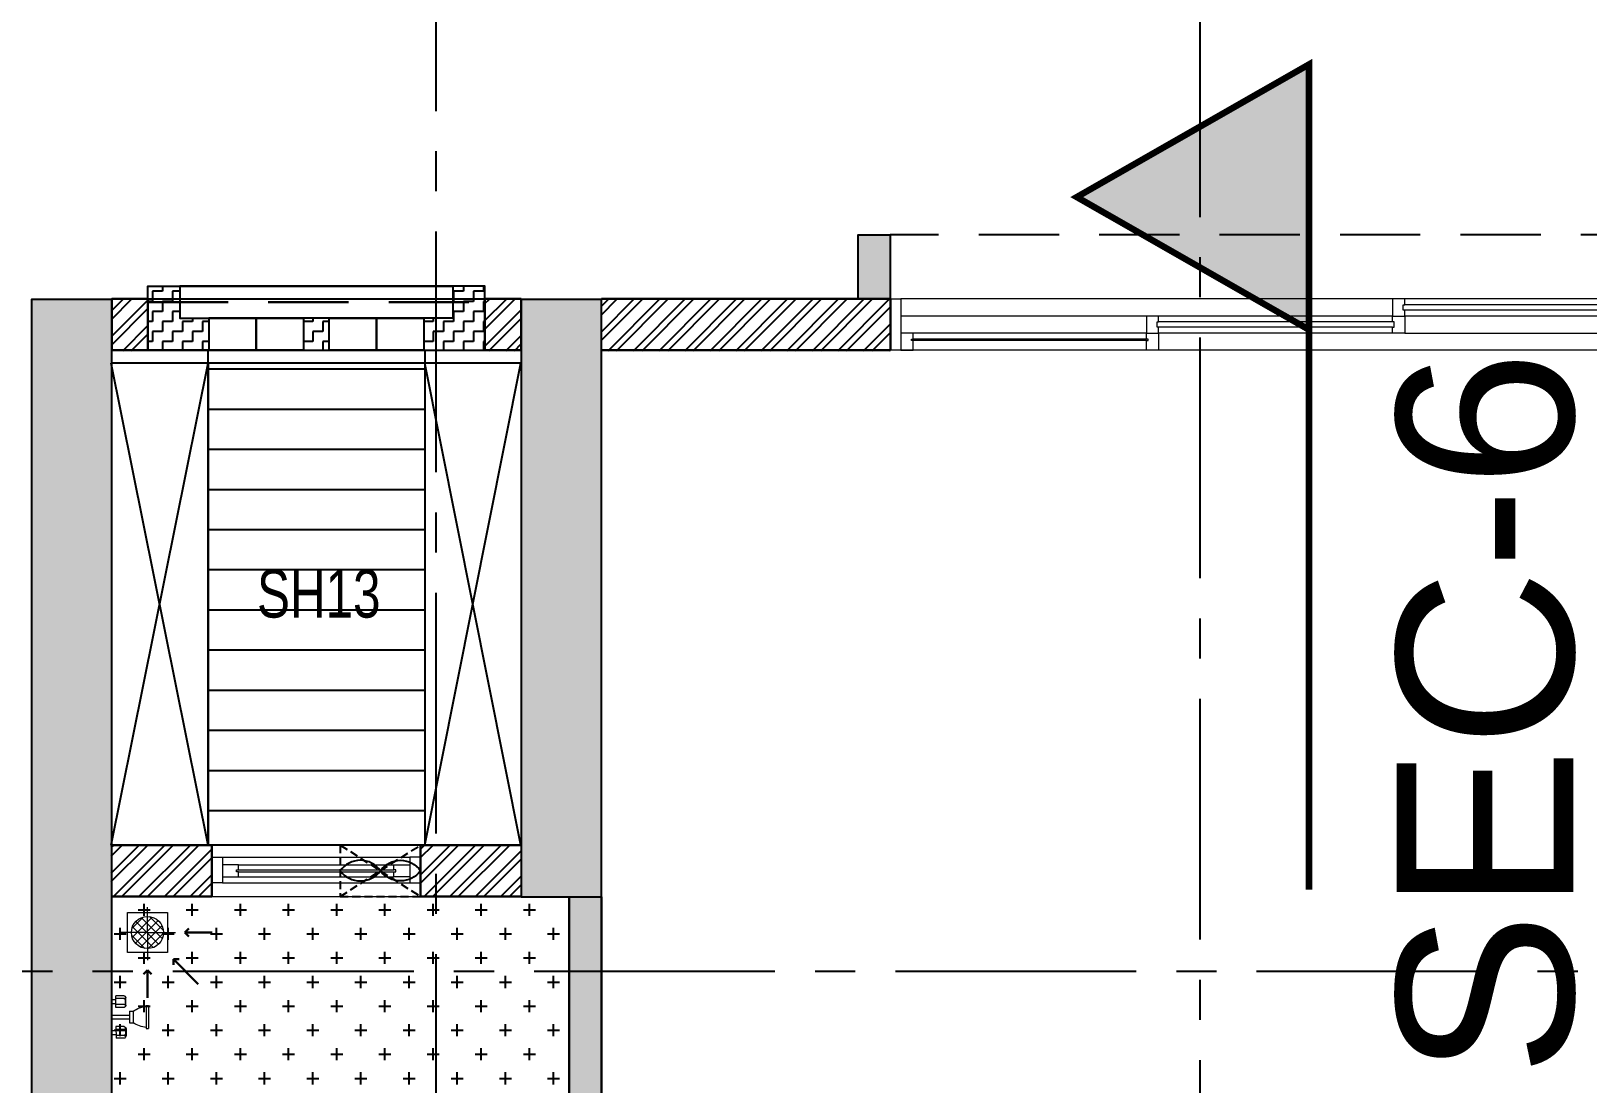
# Model space of a CAD drawing. Header units: millimetres. Extents: x 1066295 to 1300022, y -5734212 to -5454663.
# Drawn here: x 1211591 to 1216439, y -5714780 to -5711502 of the extents above; entities that cross this region are included whole.
import ezdxf

# ---------------------------------------------------------------- set-up
doc = ezdxf.new("R2010")
doc.units = ezdxf.units.MM
doc.header["$LTSCALE"] = 1000
doc.header["$MEASUREMENT"] = 0
for name, pattern in [('AUDIT_D_120904163729-0', [0]), ('T9_KEY PLAN(TYPICAL FLOOR)$0$3BHK-A$0$AUDIT_D_120904163729-0', [0]), ('T9_KEY PLAN(TYPICAL FLOOR)$0$3BHK-A$0$HIDDEN', [0.375, 0.25, -0.125]), ('T9_KEY PLAN(TYPICAL FLOOR)$0$T8(T9 IS SIMILAR) - TYPICAL FLOOR ELEVATION$0$AUDIT_D_120904163729-0', [0]), ('T9_KEY PLAN(TYPICAL FLOOR)$0$T8(T9 IS SIMILAR) - TYPICAL FLOOR ELEVATION$0$HIDDEN', [0.375, 0.25, -0.125]), ('T9_KEY PLAN(TYPICAL FLOOR)$0$T8_REFUGE COLUMNS$0$CENTER2', [1.125, 0.75, -0.125, 0.125, -0.125]), ('T9_PROFILE SECTIONS$0$T8_PROFILE SECTIONS$0$HIDDEN', [0.375, 0.25, -0.125]), ('T9_PROFILE SECTIONS$0$T8_PROFILE SECTIONS$0$PHANTOM2', [1.25, 0.625, -0.125, 0.125, -0.125, 0.125, -0.125])]:
    doc.linetypes.add(name, pattern=pattern)
doc.layers.get('0').update_dxf_attribs({"linetype": 'AUDIT_D_120904163729-0'})
for name, color, linetype, lineweight in [('T9_KEY PLAN(TYPICAL FLOOR)$0$3BHK-A$0$$0$Window', 4, 'Continuous', 20), ('T9_KEY PLAN(TYPICAL FLOOR)$0$3BHK-A$0$$1$a-TOI-fixtures', 251, 'Continuous', 0), ('T9_KEY PLAN(TYPICAL FLOOR)$0$3BHK-A$0$$1$A-WALL- 160', 6, 'Continuous', 30), ('T9_KEY PLAN(TYPICAL FLOOR)$0$3BHK-A$0$a-TOI-fixtures', 251, 'Continuous', 0), ('T9_KEY PLAN(TYPICAL FLOOR)$0$3BHK-A$0$A-WALL- 160', 6, 'Continuous', 30), ('T9_KEY PLAN(TYPICAL FLOOR)$0$3BHK-A$0$Ventilator', 5, 'Continuous', 0), ('T9_KEY PLAN(TYPICAL FLOOR)$0$T8(T9 IS SIMILAR) - DIMENSION & TEXTING$0$T8 - TYPICAL FLOOR CORE$0$a-Text', 4, 'Continuous', 0), ('T9_KEY PLAN(TYPICAL FLOOR)$0$T8(T9 IS SIMILAR) - TYPICAL FLOOR ELEVATION$0$ELE-1', 4, 'Continuous', 30), ('T9_KEY PLAN(TYPICAL FLOOR)$0$T8(T9 IS SIMILAR)$0$D&W', 8, 'Continuous', 25)]:
    doc.layers.add(name, color=color, linetype=linetype, lineweight=lineweight)
for name, color, linetype in [('T9_KEY PLAN(TYPICAL FLOOR)$0$3BHK-A$0$$1$CUT-OUT', 49, 'Continuous'), ('T9_KEY PLAN(TYPICAL FLOOR)$0$3BHK-A$0$A-HATCH -160', 251, 'T9_KEY PLAN(TYPICAL FLOOR)$0$3BHK-A$0$AUDIT_D_120904163729-0'), ('T9_KEY PLAN(TYPICAL FLOOR)$0$3BHK-A$0$A-TOI SUNK 50MM', 8, 'Continuous'), ('T9_KEY PLAN(TYPICAL FLOOR)$0$3BHK-A$0$CUT-OUT', 49, 'Continuous'), ('T9_KEY PLAN(TYPICAL FLOOR)$0$3BHK-A$0$ELE 1', 1, 'Continuous'), ('T9_KEY PLAN(TYPICAL FLOOR)$0$T8(T9 IS SIMILAR) - TYPICAL FLOOR ELEVATION$0$A-WALL HATCH', 252, 'T9_KEY PLAN(TYPICAL FLOOR)$0$T8(T9 IS SIMILAR) - TYPICAL FLOOR ELEVATION$0$AUDIT_D_120904163729-0'), ('T9_KEY PLAN(TYPICAL FLOOR)$0$T8(T9 IS SIMILAR) - TYPICAL FLOOR ELEVATION$0$A-WALL-FEATURES', 6, 'T9_KEY PLAN(TYPICAL FLOOR)$0$T8(T9 IS SIMILAR) - TYPICAL FLOOR ELEVATION$0$AUDIT_D_120904163729-0'), ('T9_KEY PLAN(TYPICAL FLOOR)$0$T8_REFUGE COLUMNS$0$A-CENTERLINE', 193, 'T9_KEY PLAN(TYPICAL FLOOR)$0$T8_REFUGE COLUMNS$0$CENTER2'), ('T9_KEY PLAN(TYPICAL FLOOR)$0$T8_REFUGE COLUMNS$0$A-RCC COLS', 3, 'Continuous'), ('T9_KEY PLAN(TYPICAL FLOOR)$0$T8_TYPICAL COLUMNS$0$A-RCC COLS', 3, 'Continuous'), ('T9_PROFILE SECTIONS$0$T8_PROFILE SECTIONS$0$A-PROFILE SECTIONS', 81, 'T9_PROFILE SECTIONS$0$T8_PROFILE SECTIONS$0$PHANTOM2')]:
    doc.layers.add(name, color=color, linetype=linetype)
doc.layers.add('T9_KEY PLAN(TYPICAL FLOOR)$0$T8_REFUGE COLUMNS$0$COL-HATCH', color=7, linetype='Continuous', lineweight=25, true_color=0xa3a3a3)
doc.styles.add('T9_KEY PLAN(TYPICAL FLOOR)$0$3BHK-A$0$Romans 1', font='romans.shx', dxfattribs={"height": 100})
doc.styles.add('T9_KEY PLAN(TYPICAL FLOOR)$0$T8(T9 IS SIMILAR) - DIMENSION & TEXTING$0$T8 - TYPICAL FLOOR CORE$0$ARIAL ARROW', font='swisscl.ttf')
doc.styles.add('T9_PROFILE SECTIONS$0$T8_PROFILE SECTIONS$0$arial', font='sanss___.ttf')
doc.dimstyles.new('T9_KEY PLAN(TYPICAL FLOOR)$0$3BHK-A$0$ALPINE S', dxfattribs={"dimscale": 0, "dimtxt": 100, "dimasz": 75, "dimexe": 0, "dimexo": 0, "dimgap": 75, "dimtad": 1, "dimdec": 0, "dimzin": 0, "dimdsep": 46, "dimtxsty": 'T9_KEY PLAN(TYPICAL FLOOR)$0$3BHK-A$0$Romans 1', "dimblk": 'T9_KEY PLAN(TYPICAL FLOOR)$0$3BHK-A$0$_ArchTick', "dimcen": 0.09, "dimclrd": 256, "dimclre": 256, "dimclrt": 7, "dimadec": 0, "dimazin": 0, "dimtfac": 1, "dimtdec": 0, "dimtofl": 0, "dimtmove": 1, "dimatfit": 0, "dimldrblk": 'T9_KEY PLAN(TYPICAL FLOOR)$0$3BHK-A$0$_Open90', "dimfxl": 1, "dimtolj": 1, "dimtzin": 0, "dimarcsym": 0})
pattern_1 = [(0, (0, 0), (31.25, 31.25), [31.25, -31.25]), (90, (31.25, 0), (-31.25, 31.25), [31.25, -31.25])]
pattern_2 = [(45, (-0.65, 1285.594), (-39.77475644, 39.77475644), []), (45, (25.864, 1285.594), (-39.77475644, 39.77475644), [])]

# ---------------------------------------------------------------- blocks, each defined once
blk = doc.blocks.new('T9_PROFILE SECTIONS$0$T8_PROFILE SECTIONS$0$MH')
at = {"layer": 'T9_PROFILE SECTIONS$0$T8_PROFILE SECTIONS$0$A-PROFILE SECTIONS', "linetype": 'T9_PROFILE SECTIONS$0$T8_PROFILE SECTIONS$0$HIDDEN', "ltscale": 2}
h = blk.add_hatch(color=256, dxfattribs=at)
h.dxf.hatch_style = 1
h.paths.add_polyline_path([(1140354.5, -5697433.6), (1141077.6, -5697846.6), (1140354.5, -5698259.6)])
at = {"layer": 'T9_PROFILE SECTIONS$0$T8_PROFILE SECTIONS$0$A-PROFILE SECTIONS', "linetype": 'T9_PROFILE SECTIONS$0$T8_PROFILE SECTIONS$0$HIDDEN', "ltscale": 2, "const_width": 20}
blk.add_lwpolyline([(1140354.5, -5697433.6), (1140354.5, -5697433.6), (1141077.6, -5697846.6), (1140354.5, -5698259.6)], close=True, dxfattribs=at)
blk.add_lwpolyline([(1140354.5, -5697433.6), (1140354.5, -5700003.6)], dxfattribs=at)
blk = doc.blocks.new('T9_PROFILE SECTIONS$0$PROFILE SECTION LINE T9')
at = {"layer": 'T9_PROFILE SECTIONS$0$T8_PROFILE SECTIONS$0$A-PROFILE SECTIONS', "linetype": 'ByBlock', "xscale": -1}
blk.add_blockref('T9_PROFILE SECTIONS$0$T8_PROFILE SECTIONS$0$MH', (1171952.1, 5699841, 0), dxfattribs=at)
at = {"layer": 'T9_PROFILE SECTIONS$0$T8_PROFILE SECTIONS$0$A-PROFILE SECTIONS', "linetype": 'ByBlock', "insert": (32428.8, -745.2, 0), "char_height": 550, "attachment_point": 7, "rotation": 90, "style": 'T9_PROFILE SECTIONS$0$T8_PROFILE SECTIONS$0$arial'}
blk.add_mtext_dynamic_manual_height_columns('SEC-6', width=301.334, gutter_width=500, heights=[0], dxfattribs=at)
blk = doc.blocks.new('T9_KEY PLAN(TYPICAL FLOOR)$0$T8_REFUGE COLUMNS')
at = {"layer": 'T9_KEY PLAN(TYPICAL FLOOR)$0$T8_REFUGE COLUMNS$0$COL-HATCH', "linetype": 'ByBlock'}
h = blk.add_hatch(color=256, dxfattribs=at)
h.dxf.hatch_style = 1
h.paths.add_polyline_path([(1215902.1, -5706299.9), (1216152.1, -5706299.9), (1216152.1, -5708099.9), (1215902.1, -5708099.9)])
h.paths.add_polyline_path([(1215902.1, -5708099.9), (1213292.1, -5708099.9), (1213292.1, -5707849.9), (1215902.1, -5707849.9)])
h.paths.add_polyline_path([(1196642.1, -5706299.9), (1196392.1, -5706299.9), (1196392.1, -5708099.9), (1196642.1, -5708099.9)])
h.paths.add_polyline_path([(1215902.1, -5723474.9), (1216152.1, -5723474.9), (1216152.1, -5721674.9), (1215902.1, -5721674.9)])
h.paths.add_polyline_path([(1215902.1, -5721924.9), (1213292.1, -5721924.9), (1213292.1, -5721674.9), (1215902.1, -5721674.9)])
h.paths.add_polyline_path([(1196642.1, -5723474.9), (1196392.1, -5723474.9), (1196392.1, -5721674.9), (1196642.1, -5721674.9)])
h.paths.add_polyline_path([(1198957.1, -5709939.9), (1199207.1, -5709939.9), (1199207.1, -5714149.9), (1198957.1, -5714149.9)])
h.paths.add_polyline_path([(1197682.1, -5711799.9), (1197432.1, -5711799.9), (1197432.1, -5709939.9), (1197682.1, -5709939.9)])
h.paths.add_polyline_path([(1184832.1, -5718799.9), (1185182.1, -5718799.9), (1185182.1, -5709299.9), (1184832.1, -5709299.9)])
h.paths.add_polyline_path([(1194132.1, -5714149.9), (1193882.1, -5714149.9), (1193882.1, -5709939.9), (1194132.1, -5709939.9)])
h.paths.add_polyline_path([(1189932.1, -5714149.9), (1190232.1, -5714149.9), (1190232.1, -5709914.9), (1189932.1, -5709914.9)])
h.paths.add_polyline_path([(1189932.1, -5719684.9), (1190232.1, -5719684.9), (1190232.1, -5715449.9), (1189932.1, -5715449.9)])
h.paths.add_polyline_path([(1194182.1, -5719609.9), (1193882.1, -5719609.9), (1193882.1, -5717174.9), (1194182.1, -5717174.9)])
h.paths.add_polyline_path([(1215612.1, -5719609.9), (1215862.1, -5719609.9), (1215862.1, -5715374.9), (1215612.1, -5715374.9)])
h.paths.add_polyline_path([(1210702.1, -5711724.9), (1207452.1, -5711724.9), (1207452.1, -5711474.9), (1210702.1, -5711474.9)])
h.paths.add_polyline_path([(1210702.1, -5713624.9), (1207452.1, -5713624.9), (1207452.1, -5713874.9), (1210702.1, -5713874.9)])
h.paths.add_polyline_path([(1210952.1, -5711474.9), (1210702.1, -5711474.9), (1210702.1, -5713874.9), (1210952.1, -5713874.9)])
h.paths.add_polyline_path([(1202442.1, -5712799.9), (1202692.1, -5712799.9), (1202692.1, -5710799.9), (1202442.1, -5710799.9)], flags=17)
h.paths.add_polyline_path([(1196682.1, -5715374.9), (1196932.1, -5715374.9), (1196932.1, -5719609.9), (1196682.1, -5719609.9)])
h.paths.add_polyline_path([(1210052.1, -5727009.9), (1209752.1, -5727009.9), (1209752.1, -5724474.9), (1210052.1, -5724474.9)])
h.paths.add_polyline_path([(1202492.1, -5727009.9), (1202792.1, -5727009.9), (1202792.1, -5724474.9), (1202492.1, -5724474.9)])
h.paths.add_polyline_path([(1199382.1, -5726829.9), (1199132.1, -5726829.9), (1199132.1, -5724474.9), (1199382.1, -5724474.9)])
h.paths.add_polyline_path([(1195392.1, -5726519.9), (1195742.1, -5726519.9), (1195742.1, -5724724.9), (1195392.1, -5724724.9)])
h.paths.add_polyline_path([(1195742.1, -5724124.9), (1195392.1, -5724124.9), (1195392.1, -5723274.9), (1195742.1, -5723274.9)])
h.paths.add_polyline_path([(1217152.1, -5726519.9), (1216802.1, -5726519.9), (1216802.1, -5724724.9), (1217152.1, -5724724.9)])
h.paths.add_polyline_path([(1216802.1, -5724124.9), (1217152.1, -5724124.9), (1217152.1, -5723274.9), (1216802.1, -5723274.9)])
h.paths.add_polyline_path([(1213162.1, -5726829.9), (1213412.1, -5726829.9), (1213412.1, -5724474.9), (1213162.1, -5724474.9)])
h.paths.add_polyline_path([(1209602.1, -5723474.9), (1209852.1, -5723474.9), (1209852.1, -5721674.9), (1209602.1, -5721674.9)])
h.paths.add_polyline_path([(1212262.1, -5721674.9), (1210752.1, -5721674.9), (1210752.1, -5721924.9), (1212262.1, -5721924.9)])
h.paths.add_polyline_path([(1212742.1, -5719224.9), (1207452.1, -5719224.9), (1207452.1, -5718974.9), (1212742.1, -5718974.9)])
h.paths.add_polyline_path([(1214067.1, -5718349.9), (1213817.1, -5718349.9), (1213817.1, -5716424.9), (1214067.1, -5716424.9)])
h.paths.add_polyline_path([(1213587.1, -5709939.9), (1213337.1, -5709939.9), (1213337.1, -5714149.9), (1213587.1, -5714149.9)])
h.paths.add_polyline_path([(1214862.1, -5711799.9), (1215112.1, -5711799.9), (1215112.1, -5709939.9), (1214862.1, -5709939.9)])
h.paths.add_polyline_path([(1227712.1, -5718799.9), (1227362.1, -5718799.9), (1227362.1, -5709299.9), (1227712.1, -5709299.9)])
h.paths.add_polyline_path([(1218412.1, -5714149.9), (1218662.1, -5714149.9), (1218662.1, -5709939.9), (1218412.1, -5709939.9)])
h.paths.add_polyline_path([(1222612.1, -5714149.9), (1222312.1, -5714149.9), (1222312.1, -5709914.9), (1222612.1, -5709914.9)])
h.paths.add_polyline_path([(1222612.1, -5719684.9), (1222312.1, -5719684.9), (1222312.1, -5715449.9), (1222612.1, -5715449.9)])
h.paths.add_polyline_path([(1218362.1, -5719609.9), (1218662.1, -5719609.9), (1218662.1, -5717174.9), (1218362.1, -5717174.9)])
h.paths.add_polyline_path([(1202742.1, -5716974.9), (1202992.1, -5716974.9), (1202992.1, -5718974.9), (1202742.1, -5718974.9)])
h.paths.add_polyline_path([(1204842.1, -5716974.9), (1205092.1, -5716974.9), (1205092.1, -5718974.9), (1204842.1, -5718974.9)])
h.paths.add_polyline_path([(1217152.1, -5701889.9), (1216802.1, -5701889.9), (1216802.1, -5705049.9), (1217152.1, -5705049.9)])
h.paths.add_polyline_path([(1216802.1, -5705649.9), (1217152.1, -5705649.9), (1217152.1, -5706499.9), (1216802.1, -5706499.9)])
h.paths.add_polyline_path([(1213162.1, -5701089.9), (1213412.1, -5701089.9), (1213412.1, -5705299.9), (1213162.1, -5705299.9)])
h.paths.add_polyline_path([(1210052.1, -5701089.9), (1209752.1, -5701089.9), (1209752.1, -5705299.9), (1210052.1, -5705299.9)])
h.paths.add_polyline_path([(1209602.1, -5706299.9), (1209852.1, -5706299.9), (1209852.1, -5708099.9), (1209602.1, -5708099.9)])
h.paths.add_polyline_path([(1212262.1, -5708099.9), (1210752.1, -5708099.9), (1210752.1, -5707849.9), (1212262.1, -5707849.9)])
h.paths.add_polyline_path([(1195392.1, -5701889.9), (1195742.1, -5701889.9), (1195742.1, -5705049.9), (1195392.1, -5705049.9)])
h.paths.add_polyline_path([(1195742.1, -5705649.9), (1195392.1, -5705649.9), (1195392.1, -5706499.9), (1195742.1, -5706499.9)])
h.paths.add_polyline_path([(1199382.1, -5701089.9), (1199132.1, -5701089.9), (1199132.1, -5705299.9), (1199382.1, -5705299.9)])
h.paths.add_polyline_path([(1202492.1, -5701089.9), (1202792.1, -5701089.9), (1202792.1, -5705299.9), (1202492.1, -5705299.9)])
h.paths.add_polyline_path([(1202942.1, -5706299.9), (1202692.1, -5706299.9), (1202692.1, -5708099.9), (1202942.1, -5708099.9)])
h.paths.add_polyline_path([(1200282, -5708099.9), (1201792, -5708099.9), (1201792, -5707849.9), (1200282, -5707849.9)])
h.paths.add_polyline_path([(1207452.1, -5710799.9), (1211787.1, -5710799.9), (1211787.1, -5710549.9), (1207452.1, -5710549.9)])
h.paths.add_polyline_path([(1200042.1, -5713849.9), (1200042.1, -5710549.9), (1205092.1, -5710549.9), (1205092.1, -5712999.9), (1204842.1, -5712999.9), (1204842, -5710799.9), (1200292.1, -5710799.9), (1200292.1, -5713849.9)])
h.paths.add_polyline_path([(1198907.1, -5719224.9), (1205092.1, -5719224.9), (1205092.1, -5718974.9), (1198907.1, -5718974.9)])
h.paths.add_polyline_path([(1202942.1, -5723474.9), (1202692.1, -5723474.9), (1202692.1, -5721674.9), (1202942.1, -5721674.9)])
h.paths.add_polyline_path([(1200282.1, -5721674.9), (1201792.1, -5721674.9), (1201792.1, -5721924.9), (1200282.1, -5721924.9)])
h.paths.add_polyline_path([(1196932.1, -5715624.9), (1203832.1, -5715624.9), (1203832.1, -5715374.9), (1196932.1, -5715374.9)])
h.paths.add_polyline_path([(1215612.1, -5715624.9), (1207452.1, -5715624.9), (1207452.1, -5715374.9), (1215612.1, -5715374.9)])
h.paths.add_polyline_path([(1196642.1, -5721924.9), (1199252.1, -5721924.9), (1199252.1, -5721674.9), (1196642.1, -5721674.9)])
h.paths.add_polyline_path([(1196642.1, -5708099.9), (1199252.1, -5708099.9), (1199252.1, -5707849.9), (1196642.1, -5707849.9)])
h.paths.add_polyline_path([(1198007.1, -5718974.9), (1196932.1, -5718974.9), (1196932.1, -5719224.9), (1198007.1, -5719224.9)])
at = {"layer": 'T9_KEY PLAN(TYPICAL FLOOR)$0$T8_REFUGE COLUMNS$0$A-CENTERLINE'}
for p, q in [((1214597.1, -5722853.5), (1214597.1, -5698299.6)), ((1216977.1, -5728808.5), (1216977.1, -5698299.6)), ((1223527.8, -5712032.4), (1182137.1, -5712032.4))]:
    blk.add_line(p, q, dxfattribs=at)
at = {"layer": 'T9_KEY PLAN(TYPICAL FLOOR)$0$T8_REFUGE COLUMNS$0$A-RCC COLS', "linetype": 'ByBlock'}
for points in [[(1213587.1, -5709939.9), (1213337.1, -5709939.9), (1213337.1, -5714149.9), (1213587.1, -5714149.9)], [(1214862.1, -5711799.9), (1215112.1, -5711799.9), (1215112.1, -5709939.9), (1214862.1, -5709939.9)]]:
    blk.add_lwpolyline(points, close=True, dxfattribs=at)
blk = doc.blocks.new('T9_KEY PLAN(TYPICAL FLOOR)$0$T8_TYPICAL COLUMNS')
at = {"layer": 'T9_KEY PLAN(TYPICAL FLOOR)$0$T8_TYPICAL COLUMNS$0$A-RCC COLS', "linetype": 'ByBlock'}
blk.add_blockref('T9_KEY PLAN(TYPICAL FLOOR)$0$T8_REFUGE COLUMNS', (0, 0), dxfattribs=at)
blk = doc.blocks.new('T9_KEY PLAN(TYPICAL FLOOR)$0$T8(T9 IS SIMILAR) - TYPICAL FLOOR ELEVATION$0$JG')
at = {"layer": 'T9_KEY PLAN(TYPICAL FLOOR)$0$T8(T9 IS SIMILAR) - TYPICAL FLOOR ELEVATION$0$A-WALL HATCH', "linetype": 'ByBlock'}
h = blk.add_hatch(dxfattribs=at)
h.set_pattern_fill('ZIGZAG', color=256, scale=250)
h.set_pattern_definition(pattern_1)
h.paths.add_polyline_path([(1133312.3, -5722820.5), (1133392.5, -5722820.5), (1133392.5, -5722720.5), (1133312.3, -5722720.5)])
edge = h.paths.add_edge_path()
edge.add_line((1133877.2, -5722870.5), (1133877.2, -5722920.5))
edge.add_line((1133877.2, -5722920.5), (1133777.2, -5722920.5))
edge.add_line((1133777.2, -5722920.5), (1133777.2, -5722870.5))
edge.add_line((1133777.2, -5722870.5), (1133777.2, -5722820.5))
edge.add_line((1133777.2, -5722820.5), (1133687.4, -5722820.5))
edge.add_line((1133687.4, -5722820.5), (1133687.4, -5722720.5))
edge.add_line((1133687.4, -5722720.5), (1133877.2, -5722720.6))
edge.add_line((1133877.2, -5722720.6), (1133877.2, -5722870.5))
edge.add_line((1132827.4, -5722870.5), (1132827.4, -5722920.5))
edge.add_line((1132827.4, -5722920.5), (1132927.4, -5722920.5))
edge.add_line((1132927.4, -5722920.5), (1132927.4, -5722870.5))
edge.add_line((1132927.4, -5722870.5), (1132927.4, -5722820.5))
edge.add_line((1132927.4, -5722820.5), (1133017.4, -5722820.5))
edge.add_line((1133017.4, -5722820.5), (1133017.4, -5722720.5))
edge.add_line((1133017.4, -5722720.5), (1132827.4, -5722720.5))
edge.add_line((1132827.4, -5722720.5), (1132827.4, -5722870.5))
at = {"layer": 'T9_KEY PLAN(TYPICAL FLOOR)$0$T8(T9 IS SIMILAR) - TYPICAL FLOOR ELEVATION$0$A-WALL-FEATURES', "color": 3, "elevation": -1.3}
for points in [[(1132827.4, -5722870.5), (1132827.4, -5722870.5), (1132827.4, -5722920.5), (1132927.4, -5722920.5), (1132927.4, -5722870.5), (1132927.4, -5722820.5), (1133017.4, -5722820.5), (1133017.4, -5722720.5), (1132827.4, -5722720.5), (1132827.4, -5722870.5)], [(1133877.2, -5722870.5), (1133877.2, -5722870.5), (1133877.2, -5722920.5), (1133777.2, -5722920.5), (1133777.2, -5722870.5), (1133777.2, -5722820.5), (1133687.4, -5722820.5), (1133687.4, -5722720.5), (1133877.2, -5722720.6), (1133877.2, -5722870.5)]]:
    blk.add_lwpolyline(points, dxfattribs=at)
blk.add_lwpolyline([(1133312.3, -5722820.5), (1133392.5, -5722820.5), (1133392.5, -5722720.5), (1133312.3, -5722720.5)], close=True, dxfattribs=at)
at = {"layer": 'T9_KEY PLAN(TYPICAL FLOOR)$0$T8(T9 IS SIMILAR) - TYPICAL FLOOR ELEVATION$0$ELE-1', "color": 5}
for p, q in [((1133017.4, -5722720.5, -1.3), (1133312.3, -5722720.5, -1.3)), ((1133164.8, -5722820.5, -1.3), (1133164.8, -5722720.5, -1.3)), ((1133687.4, -5722720.5, -1.3), (1133392.5, -5722720.5, -1.3)), ((1133539.9, -5722820.5, -1.3), (1133539.9, -5722720.5, -1.3)), ((1133312.3, -5722820.5, -1.3), (1133017.4, -5722820.5, -1.3)), ((1133392.5, -5722820.5, -1.3), (1133687.4, -5722820.5, -1.3)), ((1132927.4, -5722920.5, -1.3), (1133777.2, -5722920.5, -1.3))]:
    blk.add_line(p, q, dxfattribs=at)
at = {"layer": 'T9_KEY PLAN(TYPICAL FLOOR)$0$T8(T9 IS SIMILAR) - TYPICAL FLOOR ELEVATION$0$ELE-1', "color": 5, "linetype": 'T9_KEY PLAN(TYPICAL FLOOR)$0$T8(T9 IS SIMILAR) - TYPICAL FLOOR ELEVATION$0$HIDDEN'}
blk.add_line((1133877.2, -5722870.5, -1.3), (1132827.4, -5722870.5, -1.3), dxfattribs=at)
blk = doc.blocks.new('T9_KEY PLAN(TYPICAL FLOOR)$0$3BHK-A$0$$0$2400')
at = {"layer": 'T9_KEY PLAN(TYPICAL FLOOR)$0$3BHK-A$0$$0$Window', "color": 1, "lineweight": 13}
for p, q in [((1151176.5, -5692111.9), (1148842.5, -5692111.9)), ((1149607.5, -5692111.9), (1148880, -5692111.9)), ((1149607.5, -5692165.3), (1148880, -5692165.3)), ((1150373.7, -5692165.3), (1149645, -5692165.3)), ((1150411.2, -5692165.3), (1151176.5, -5692165.3)), ((1149607.5, -5692218.6), (1148842.5, -5692218.6)), ((1150373.7, -5692218.6), (1149645, -5692218.6)), ((1151139, -5692218.6), (1150411.2, -5692218.6)), ((1150373.7, -5692271.9), (1148842.5, -5692271.9)), ((1151139, -5692271.9), (1150411.2, -5692271.9))]:
    blk.add_line(p, q, dxfattribs=at)
at = {"layer": 'T9_KEY PLAN(TYPICAL FLOOR)$0$3BHK-A$0$$0$Window', "color": 5, "lineweight": 13}
for p, q in [((1149607.5, -5692142.2), (1148880, -5692142.2)), ((1149607.5, -5692146.7), (1148880, -5692146.7)), ((1150373.7, -5692183.8), (1149645, -5692183.8)), ((1150373.7, -5692200), (1149645, -5692200)), ((1151139, -5692237.2), (1150411.2, -5692237.2)), ((1151139, -5692253.3), (1150411.2, -5692253.3))]:
    blk.add_line(p, q, dxfattribs=at)
at = {"layer": 'T9_KEY PLAN(TYPICAL FLOOR)$0$3BHK-A$0$$0$Window', "color": 4, "lineweight": 13}
for points in [[(1148842.5, -5692111.9), (1148809.5, -5692111.9), (1148809.5, -5692271.9), (1148842.5, -5692271.9)], [(1148880, -5692146.7), (1148880, -5692165.3), (1148842.5, -5692165.3), (1148842.5, -5692111.9), (1148880, -5692111.9), (1148880, -5692142.2), (1148875.5, -5692142.2), (1148875.5, -5692146.7)], [(1149607.5, -5692146.7), (1149607.5, -5692165.3), (1149645, -5692165.3), (1149645, -5692111.9), (1149607.5, -5692111.9), (1149607.5, -5692142.2), (1149612, -5692142.2), (1149612, -5692146.7)], [(1151209.5, -5692111.9), (1151176.5, -5692111.9), (1151176.5, -5692271.9), (1151209.5, -5692271.9)], [(1149645, -5692200), (1149645, -5692218.6), (1149607.5, -5692218.6), (1149607.5, -5692165.3), (1149645, -5692165.3), (1149645, -5692183.8), (1149640.5, -5692183.8), (1149640.5, -5692200)], [(1150373.7, -5692200), (1150373.7, -5692218.6), (1150411.2, -5692218.6), (1150411.2, -5692165.3), (1150373.7, -5692165.3), (1150373.7, -5692183.8), (1150378.2, -5692183.8), (1150378.2, -5692200)], [(1150411.2, -5692253.3), (1150411.2, -5692271.9), (1150373.7, -5692271.9), (1150373.7, -5692218.6), (1150411.2, -5692218.6), (1150411.2, -5692237.2), (1150406.7, -5692237.2), (1150406.7, -5692253.3)], [(1151139, -5692253.3), (1151139, -5692271.9), (1151176.5, -5692271.9), (1151176.5, -5692218.6), (1151139, -5692218.6), (1151139, -5692237.2), (1151143.5, -5692237.2), (1151143.5, -5692253.3)]]:
    blk.add_lwpolyline(points, close=True, dxfattribs=at)
blk = doc.blocks.new('T9_KEY PLAN(TYPICAL FLOOR)$0$3BHK-A$0$$1$SH-flat-2')
at = {"layer": 'T9_KEY PLAN(TYPICAL FLOOR)$0$3BHK-A$0$$1$a-TOI-fixtures'}
for p, q in [((0.1, 54), (14.6, 54)), ((14.6, 30), (14.7, 66)), ((39.8, 57.2), (14.6, 57.2)), ((39.9, 65.9), (14.7, 66)), ((44.6, 43), (44.6, 52.2)), ((45.9, 36.2), (45.9, 59)), ((0, -6), (0, 6)), ((0, 6), (56.3, 5.9)), ((0.1, 42), (14.6, 42)), ((39.7, 38.7), (14.5, 38.7)), ((39.8, 29.9), (14.6, 30)), ((43.4, 31.6), (44.7, 33.1)), ((56.2, -18.1), (56.3, 17.9)), ((56.3, 17.9), (68.3, 17.9)), ((68.2, -18.1), (68.3, 17.9)), ((108.4, -32.8), (108.5, 32.4)), ((108.5, 35.8), (116.3, 35.8)), ((108.5, 32.4), (108.5, 35.8)), ((116.2, -36.2), (116.3, 35.8)), ((-0.1, -42), (14.4, -42)), ((0, -6), (56.3, -6.1)), ((14.5, -30), (14.4, -66)), ((39.6, -38.8), (14.4, -38.8)), ((39.7, -30.1), (14.5, -30)), ((43.3, -31.7), (44.6, -33.3)), ((44.4, -43.2), (44.4, -52.4)), ((45.7, -36.4), (45.7, -59.2)), ((56.2, -18.1), (68.2, -18.1)), ((108.4, -32.8), (108.4, -36.2)), ((108.4, -36.2), (116.2, -36.2)), ((-0.1, -54), (14.4, -54)), ((39.5, -57.3), (14.3, -57.3)), ((39.6, -66.1), (14.4, -66))]:
    blk.add_line(p, q, dxfattribs=at)
for centre, radius, start, end in [((39.8, 62), 4.8, 269.8776, 359.8776), ((39.8, 52.2), 4.8, 359.8776, 89.8776), ((39.9, 61.1), 4.8, 359.8776, 89.8776), ((41.1, 59), 4.8, 359.8776, 46.4449), ((39.8, 43.5), 4.8, 269.8776, 359.8776), ((39.7, 33.9), 4.8, 359.8776, 89.8776), ((39.8, 34.7), 4.8, 269.8776, 359.8776), ((41.1, 36.2), 4.8, 319.2258, 359.8776), ((114.8, -47.9), 80.5, 94.4595, 125.2375), ((39.6, -34), 4.8, 269.8776, 359.8776), ((39.6, -43.6), 4.8, 359.8776, 89.8776), ((39.7, -34.9), 4.8, 359.8776, 89.8776), ((40.9, -36.4), 4.8, 359.8776, 40.5294), ((115, 47.4), 80.5, 234.5177, 265.2957), ((39.5, -52.4), 4.8, 269.8776, 359.8776), ((39.5, -62.1), 4.8, 359.8776, 89.8776), ((39.6, -61.3), 4.8, 269.8776, 359.8776), ((40.9, -59.2), 4.8, 313.3103, 359.8776)]:
    blk.add_arc(centre, radius, start, end, dxfattribs=at)
blk = doc.blocks.new('T9_KEY PLAN(TYPICAL FLOOR)$0$3BHK-A$0$V1')
at = {"layer": 'T9_KEY PLAN(TYPICAL FLOOR)$0$3BHK-A$0$Ventilator'}
for p, q in [((1139503.9, -5700057.1), (1140153.9, -5700057.1)), ((1139503.9, -5700217.1), (1140153.9, -5700217.1))]:
    blk.add_line(p, q, dxfattribs=at)
at = {"layer": 'T9_KEY PLAN(TYPICAL FLOOR)$0$3BHK-A$0$Ventilator', "color": 8}
for p, q in [((1139536.9, -5700094.6), (1140120.9, -5700094.6)), ((1139586.9, -5700118.3), (1140070.9, -5700118.3)), ((1139536.9, -5700174.6), (1140120.9, -5700174.6)), ((1139586.9, -5700155.8), (1140070.9, -5700155.8))]:
    blk.add_line(p, q, dxfattribs=at)
at = {"layer": 'T9_KEY PLAN(TYPICAL FLOOR)$0$3BHK-A$0$Ventilator', "color": 5}
for p, q in [((1139586.9, -5700134.1), (1140070.9, -5700134.1)), ((1139586.9, -5700140.1), (1140070.9, -5700140.1))]:
    blk.add_line(p, q, dxfattribs=at)
at = {"layer": 'T9_KEY PLAN(TYPICAL FLOOR)$0$3BHK-A$0$Ventilator', "color": 4}
for points in [[(1139503.9, -5700094.6), (1139536.9, -5700094.6), (1139536.9, -5700174.6), (1139503.9, -5700174.6)], [(1139586.9, -5700134.1), (1139586.9, -5700118.3), (1139536.9, -5700118.3), (1139536.9, -5700155.8), (1139586.9, -5700155.8), (1139586.9, -5700140.1), (1139580.9, -5700140.1), (1139580.9, -5700134.1)], [(1140070.9, -5700134.1), (1140070.9, -5700118.3), (1140120.9, -5700118.3), (1140120.9, -5700155.8), (1140070.9, -5700155.8), (1140070.9, -5700140.1), (1140076.9, -5700140.1), (1140076.9, -5700134.1)], [(1140153.9, -5700094.6), (1140120.9, -5700094.6), (1140120.9, -5700174.6), (1140153.9, -5700174.6)]]:
    blk.add_lwpolyline(points, close=True, dxfattribs=at)
blk = doc.blocks.new('T9_KEY PLAN(TYPICAL FLOOR)$0$3BHK-A$0$_ArchTick')
at = {"color": 0, "linetype": 'ByBlock', "const_width": 0.15}
blk.add_lwpolyline([(-0.5, -0.5), (0.5, 0.5)], dxfattribs=at)
blk = doc.blocks.new('T9_KEY PLAN(TYPICAL FLOOR)$0$3BHK-A$0$_Open90')
at = {"color": 0, "linetype": 'ByBlock', "lineweight": -2}
for p, q in [((0, 0), (-1, 0)), ((-0.5, 0.5), (0, 0)), ((0, 0), (-0.5, -0.5))]:
    blk.add_line(p, q, dxfattribs=at)
blk = doc.blocks.new('T9_KEY PLAN(TYPICAL FLOOR)$0$3BHK-A$0$A$C1DA736AB')
at = {"layer": 'T9_KEY PLAN(TYPICAL FLOOR)$0$3BHK-A$0$a-TOI-fixtures', "linetype": 'ByBlock'}
for points in [[(117, 0.4, 0), (202.3, 0.4, 0)], [(81.7, -82.8, 0), (158.2, -159.9, 0)], [(0.4, -117, 0), (0.4, -202.3, 0)]]:
    blk.add_leader(points, dimstyle='T9_KEY PLAN(TYPICAL FLOOR)$0$3BHK-A$0$ALPINE S', override={"dimscale": 1, "dimasz": 25, "dimtad": 0, "dimfxl": 5, "dimtfill": 1, "dimarcsym": 1}, dxfattribs=at)
blk = doc.blocks.new('T9_KEY PLAN(TYPICAL FLOOR)$0$3BHK-A$0$Type-A-First Floor Plan-bottom-up$0$FLOOR TRAP-flat-6')
at = {"layer": 'T9_KEY PLAN(TYPICAL FLOOR)$0$3BHK-A$0$a-TOI-fixtures'}
h = blk.add_hatch(dxfattribs=at)
h.set_pattern_fill('ACET-2D-_USER', color=256, scale=20, angle=45, style=0, double=1, pattern_type=0)
h.set_pattern_definition([(45, (-789896.981, 5385770.066), (-14.142135624, 14.142135624), []), (135, (-789896.981, 5385770.066), (-14.142135624, -14.142135624), [])])
edge = h.paths.add_edge_path()
edge.add_arc((150, 150), 50, 0, 360)
for q in [(150, 228.6), (67.6, 150), (237.4, 150), (150, 63.6)]:
    blk.add_line((150, 150), q, dxfattribs=at)
blk.add_lwpolyline([(87.5, 212.5), (212.5, 212.5), (212.5, 87.5), (87.5, 87.5)], close=True, dxfattribs=at)
blk.add_circle((150, 150), 50, dxfattribs=at)
at = {"layer": 'T9_KEY PLAN(TYPICAL FLOOR)$0$3BHK-A$0$A-WALL- 160', "linetype": 'ByBlock'}
blk.add_blockref('T9_KEY PLAN(TYPICAL FLOOR)$0$3BHK-A$0$A$C1DA736AB', (149.6, 149.6, 0), dxfattribs=at)
blk = doc.blocks.new('T9_KEY PLAN(TYPICAL FLOOR)')
at = {"layer": 'T9_KEY PLAN(TYPICAL FLOOR)$0$3BHK-A$0$A-HATCH -160', "linetype": 'ByBlock'}
h = blk.add_hatch(dxfattribs=at)
h.set_pattern_fill('ZIGZAG', color=8, scale=250)
h.set_pattern_definition(pattern_1)
h.paths.add_polyline_path([(1227361.8, -5714749.5), (1226011.9, -5714749.5), (1226011.9, -5714149.5), (1225911.9, -5714149.5), (1225911.9, -5714749.5), (1223831.9, -5714749.5), (1223831.9, -5714049.5), (1223512.1, -5714049.5), (1223512.1, -5714149.5), (1223731.9, -5714149.5), (1223731.9, -5715449.5), (1223512.1, -5715449.5), (1223512.1, -5715549.5), (1223831.9, -5715549.5), (1223831.9, -5714849.5), (1225911.9, -5714849.5), (1225911.9, -5715664.5), (1226011.9, -5715664.5), (1226011.9, -5714849.5), (1227361.8, -5714849.5)])
h.paths.add_polyline_path([(1227361.8, -5713249.5), (1226761.9, -5713249.5), (1226761.9, -5713149.5), (1227361.8, -5713149.5)])
h.paths.add_polyline_path([(1226011.9, -5710699.5), (1225911.9, -5710699.5), (1225911.9, -5713249.5), (1226011.9, -5713249.5)])
h.paths.add_polyline_path([(1226011.9, -5717399.5), (1225911.9, -5717399.5), (1225911.9, -5716414.5), (1226011.9, -5716414.5)])
h.paths.add_polyline_path([(1217642.4, -5715375), (1218462.3, -5715375), (1218462.3, -5715475), (1217642.4, -5715475)])
h.paths.add_polyline_path([(1216742.4, -5715375), (1215862.4, -5715375), (1215862.4, -5715475), (1216742.4, -5715475)])
h.paths.add_polyline_path([(1218412.1, -5714149.9), (1216012.2, -5714149.9), (1216012.2, -5714049.9), (1218412.1, -5714049.9)])
h.paths.add_polyline_path([(1215112.2, -5711800.2), (1215012.2, -5711800.2), (1215012.2, -5714149.9), (1215112.2, -5714149.9)])
h.paths.add_polyline_path([(1214262.2, -5714149.9), (1213585.9, -5714149.9), (1213585.9, -5714049.9), (1214262.2, -5714049.9)])
h.paths.add_polyline_path([(1215772.4, -5720209.7), (1216462.4, -5720209.7), (1216462.3, -5720109.7), (1216462.4, -5720109.7), (1216362.4, -5720109.7), (1215772.4, -5720109.7)])
h.paths.add_polyline_path([(1219147.4, -5709939.9), (1218662.3, -5709939.6), (1218662.3, -5710040.1), (1219147.3, -5710040.1)])
h.paths.add_polyline_path([(1225911.9, -5708554.7), (1225352.3, -5708554.8), (1225352.3, -5708654.7), (1225911.9, -5708654.7)])
h.paths.add_polyline_path([(1218362.3, -5715724), (1218462.3, -5715724), (1218462.3, -5715474), (1218362.3, -5715474)])
h = blk.add_hatch(dxfattribs=at)
h.set_pattern_fill('ANSI32', color=8, scale=150)
h.set_pattern_definition(pattern_2)
h.paths.add_polyline_path([(1213699.7, -5710099.8), (1213587.2, -5710099.8), (1213587.2, -5709939.8), (1213699.7, -5709939.8)])
h = blk.add_hatch(dxfattribs=at)
h.set_pattern_fill('ANSI32', color=8, scale=150)
h.set_pattern_definition(pattern_2)
h.paths.add_polyline_path([(1214862.2, -5709940), (1214749.7, -5709940), (1214749.7, -5710099.8), (1214862.2, -5710099.8)])
h = blk.add_hatch(dxfattribs=at)
h.set_pattern_fill('ANSI32', color=8, scale=150)
h.set_pattern_definition(pattern_2)
h.paths.add_polyline_path([(1216012.2, -5710099.8), (1215112.3, -5710099.8), (1215112.3, -5709939.8), (1216012.2, -5709939.8)])
h = blk.add_hatch(dxfattribs=at)
h.set_pattern_fill('ANSI32', color=8, scale=150)
h.set_pattern_definition(pattern_2)
h.paths.add_polyline_path([(1213899, -5711640.4), (1213585.9, -5711640.4), (1213585.9, -5711800.4), (1213899, -5711800.4)])
h = blk.add_hatch(dxfattribs=at)
h.set_pattern_fill('ANSI32', color=8, scale=150)
h.paths.add_polyline_path([(1214862.2, -5711640.4), (1214549, -5711640.4), (1214549, -5711800.4), (1214862.2, -5711800.4)])
at = {"layer": 'T9_KEY PLAN(TYPICAL FLOOR)$0$3BHK-A$0$A-TOI SUNK 50MM'}
h = blk.add_hatch(dxfattribs=at)
h.set_pattern_fill('CROSS', color=8, scale=300, style=0)
h.set_pattern_definition([(0, (-0.65, 1286.84), (75, 75), [37.5, -112.5]), (90, (18.1, 1268.09), (-75, 75), [37.5, -112.5])])
h.paths.add_polyline_path([(1215012.2, -5711799.2), (1213585.9, -5711799.2), (1213585.9, -5714049.9), (1215012.2, -5714049.9)])
at = {"layer": 'T9_KEY PLAN(TYPICAL FLOOR)$0$3BHK-A$0$CUT-OUT'}
h = blk.add_hatch(dxfattribs=at)
h.set_pattern_fill('ANSI31', color=8, scale=1000, angle=135)
h.set_pattern_definition([(180, (11267.68, 7945.86), (-2e-14, -125), [])])
h.paths.add_polyline_path([(1213887.5, -5710098.5), (1214562.4, -5710098.5), (1214562.7, -5711639.1), (1213887.5, -5711639.1)])
at = {"layer": 'T9_KEY PLAN(TYPICAL FLOOR)$0$T8(T9 IS SIMILAR) - TYPICAL FLOOR ELEVATION$0$A-WALL HATCH', "linetype": 'ByBlock'}
h = blk.add_hatch(dxfattribs=at)
h.set_pattern_fill('ZIGZAG', color=8, scale=250)
h.set_pattern_definition(pattern_1)
h.paths.add_polyline_path([(1186332.7, -5719983.5), (1186332.7, -5719683.5), (1186432.7, -5719683.5), (1186432.7, -5719883.5), (1186982.7, -5719883.5), (1186982.7, -5719523.5), (1187082.7, -5719523.5), (1187082.7, -5719983.5)])
h.paths.add_polyline_path([(1190232.7, -5719983.5), (1190232.7, -5719683.5), (1190132.7, -5719683.5), (1190132.7, -5719883.5), (1189582.7, -5719883.5), (1189582.7, -5719523.5), (1189482.7, -5719523.5), (1189482.7, -5719983.5)])
h.paths.add_polyline_path([(1190857.7, -5717933.5), (1190857.7, -5717733.5), (1190757.7, -5717733.5), (1190757.7, -5717933.5)])
h.paths.add_polyline_path([(1193357.7, -5717733.5), (1193357.7, -5717933.5), (1193257.7, -5717933.5), (1193257.7, -5717733.5)])
h.paths.add_polyline_path([(1196632.8, -5709938.8), (1196632.8, -5709738.8), (1196532.8, -5709738.8), (1196532.8, -5709938.8)])
h.paths.add_polyline_path([(1194132, -5709738.8), (1194132, -5709938.8), (1194032, -5709938.8), (1194032, -5709738.8)])
h.paths.add_polyline_path([(1195742.7, -5701889.7), (1196212.8, -5701889.7), (1196212.8, -5702349.7), (1196112.8, -5702349.7), (1196112.8, -5701989.7), (1195742.7, -5701989.7)])
h.paths.add_polyline_path([(1198312.8, -5702349.7), (1198312.8, -5701889.7), (1199132.6, -5701889.7), (1199132.6, -5701989.7), (1198412.8, -5701989.7), (1198412.8, -5702349.7)])
h.paths.add_polyline_path([(1199662.5, -5701090.3), (1199662.5, -5700890.3), (1199762.5, -5700890.3), (1199762.5, -5701090.3)])
h.paths.add_polyline_path([(1201862.6, -5700890.3), (1201862.6, -5701090.3), (1201962.6, -5701090.3), (1201962.6, -5700890.3)])
h.paths.add_polyline_path([(1210681.9, -5700890.3), (1210681.9, -5701090.3), (1210581.9, -5701090.3), (1210581.9, -5700890.3)])
h.paths.add_polyline_path([(1212882, -5701090.3), (1212882, -5700890.3), (1212782, -5700890.3), (1212782, -5701090.3)])
h.paths.add_polyline_path([(1214231.8, -5702349.7), (1214231.8, -5701889.7), (1213412.3, -5701889.7), (1213412.3, -5701989.7), (1214131.8, -5701989.7), (1214131.8, -5702349.7)])
h.paths.add_polyline_path([(1216801.9, -5701889.7), (1216331.8, -5701889.7), (1216331.8, -5702349.7), (1216431.8, -5702349.7), (1216431.8, -5701989.7), (1216801.9, -5701989.7)])
h.paths.add_polyline_path([(1215911.7, -5709938.8), (1215911.7, -5709738.8), (1216011.7, -5709738.8), (1216011.7, -5709938.8)])
h.paths.add_polyline_path([(1218412.5, -5709738.8), (1218412.5, -5709938.8), (1218512.5, -5709938.8), (1218512.5, -5709738.8)])
h.paths.add_polyline_path([(1221686.9, -5717933.5), (1221686.9, -5717733.5), (1221786.9, -5717733.5), (1221786.9, -5717933.5)])
h.paths.add_polyline_path([(1219186.9, -5717733.5), (1219186.9, -5717933.5), (1219286.9, -5717933.5), (1219286.9, -5717733.5)])
h.paths.add_polyline_path([(1222311.8, -5719983.5), (1222311.8, -5719683.5), (1222411.8, -5719683.5), (1222411.8, -5719883.5), (1222961.8, -5719883.5), (1222961.8, -5719523.5), (1223061.8, -5719523.5), (1223061.8, -5719983.5)])
h.paths.add_polyline_path([(1226211.8, -5719983.5), (1226211.8, -5719683.5), (1226111.8, -5719683.5), (1226111.8, -5719883.5), (1225561.8, -5719883.5), (1225561.8, -5719523.5), (1225461.8, -5719523.5), (1225461.8, -5719983.5)])
h.paths.add_polyline_path([(1217001.9, -5727584.6), (1216901.9, -5727584.6), (1216901.9, -5727784.6), (1216356.8, -5727784.6), (1216356.8, -5727424.6), (1216256.8, -5727424.6), (1216256.8, -5727884.6), (1217001.9, -5727884.6)])
h.paths.add_polyline_path([(1214156.8, -5727424.6), (1214056.8, -5727424.6), (1214056.8, -5727784.6), (1213412.3, -5727784.6), (1213412.3, -5727884.6), (1214156.8, -5727884.6)])
h.paths.add_polyline_path([(1210681.9, -5728884), (1210681.9, -5728684), (1210581.9, -5728684), (1210581.9, -5728884)])
h.paths.add_polyline_path([(1212882, -5728684), (1212882, -5728884), (1212782, -5728884), (1212782, -5728684)])
h.paths.add_polyline_path([(1201862.6, -5728884), (1201862.6, -5728684), (1201962.6, -5728684), (1201962.6, -5728884)])
h.paths.add_polyline_path([(1199662.5, -5728684), (1199662.5, -5728884), (1199762.5, -5728884), (1199762.5, -5728684)])
h.paths.add_polyline_path([(1198387.7, -5727424.6), (1198487.7, -5727424.6), (1198487.7, -5727784.6), (1199132.3, -5727784.6), (1199132.3, -5727884.6), (1198387.7, -5727884.6)])
h.paths.add_polyline_path([(1195542.6, -5727584.6), (1195642.6, -5727584.6), (1195642.6, -5727784.6), (1196187.7, -5727784.6), (1196187.7, -5727424.6), (1196287.7, -5727424.6), (1196287.7, -5727884.6), (1195542.6, -5727884.6)])
at = {"color": 8, "linetype": 'T9_KEY PLAN(TYPICAL FLOOR)$0$3BHK-A$0$HIDDEN', "ltscale": 0.1}
for p, q in [((1214299, -5711799.1, 0.5), (1214549, -5711639.1, 0.5)), ((1214299, -5711639.1, 0.5), (1214549, -5711799.1, 0.5))]:
    blk.add_line(p, q, dxfattribs=at)
at = {"color": 8, "linetype": 'T9_KEY PLAN(TYPICAL FLOOR)$0$3BHK-A$0$HIDDEN', "ltscale": 0.1, "elevation": 0.5}
blk.add_lwpolyline([(1214299, -5711799.1), (1214549, -5711799.1), (1214549, -5711639.1), (1214299, -5711639.1)], close=True, dxfattribs=at)
at = {"color": 8, "linetype": 'ByBlock', "elevation": 0.5}
for points in [[(1214424, -5711719.1, 0.52), (1214299, -5711719.1, 0.504), (1214424, -5711719.1, 4.789572)], [(1214424, -5711719.1, -0.52), (1214549, -5711719.1, -0.504), (1214424, -5711719.1, -4.789572)]]:
    blk.add_lwpolyline(points, format="xyb", dxfattribs=at)
at = {"layer": 'T9_KEY PLAN(TYPICAL FLOOR)$0$3BHK-A$0$$1$A-WALL- 160', "color": 8, "linetype": 'ByBlock'}
for p, q in [((1215112.3, -5709938.5, 0.5), (1216012.2, -5709938.5, 0.5)), ((1216012.2, -5710098.5, 0.5), (1216012.2, -5709938.5, 0.5)), ((1215112.3, -5710098.5, 0.5), (1216012.2, -5710098.5, 0.5)), ((1213899, -5711639.1, 0.5), (1213585.9, -5711639.1, 0.5)), ((1213899, -5711799.1, 0.5), (1213899, -5711639.1, 0.5)), ((1214549, -5711799.1, 0.5), (1214549, -5711639.1, 0.5)), ((1214862.2, -5711639.1, 0.5), (1214549, -5711639.1, 0.5)), ((1213899, -5711799.1, 0.5), (1213585.9, -5711799.1, 0.5)), ((1214862.2, -5711799.1, 0.5), (1214549, -5711799.1, 0.5)), ((1215012.2, -5714149.9, 0.5), (1215012.2, -5711800.2, 0.5)), ((1215112.2, -5714149.9, 0.5), (1215112.2, -5711800.2, 0.5))]:
    blk.add_line(p, q, dxfattribs=at)
at = {"layer": 'T9_KEY PLAN(TYPICAL FLOOR)$0$3BHK-A$0$$1$A-WALL- 160', "color": 8, "linetype": 'ByBlock', "elevation": 0.5}
for points in [[(1213699.7, -5709938.5), (1213587.2, -5709938.5), (1213587.2, -5710098.5), (1213699.7, -5710098.5)], [(1214749.7, -5709938.5), (1214862.2, -5709938.5), (1214862.2, -5710098.5), (1214749.7, -5710098.5)]]:
    blk.add_lwpolyline(points, close=True, dxfattribs=at)
at = {"layer": 'T9_KEY PLAN(TYPICAL FLOOR)$0$3BHK-A$0$$1$CUT-OUT', "color": 8}
for p, q in [((1213699.7, -5709938.5, 0.5), (1214749.7, -5709938.5, 0.5)), ((1213699.7, -5710098.5, 0.5), (1214749.7, -5710098.5, 0.5))]:
    blk.add_line(p, q, dxfattribs=at)
at = {"layer": 'T9_KEY PLAN(TYPICAL FLOOR)$0$3BHK-A$0$CUT-OUT', "color": 8}
for p, q in [((1213585.8, -5711639.1, 0.5), (1213887.5, -5710138.5, 0.9)), ((1213887.5, -5711639.1, 0.9), (1213585.8, -5710138.5, 0.5)), ((1214860.8, -5711639.1, 0.5), (1214562.6, -5710138.5, 0.9)), ((1214562.6, -5711639.1, 0.9), (1214860.8, -5710138.5, 0.5))]:
    blk.add_line(p, q, dxfattribs=at)
at = {"layer": 'T9_KEY PLAN(TYPICAL FLOOR)$0$3BHK-A$0$CUT-OUT', "color": 8, "elevation": 0.9}
blk.add_lwpolyline([(1213887.5, -5710098.5), (1214562.4, -5710098.5), (1214562.7, -5711639.1), (1213887.5, -5711639.1)], close=True, dxfattribs=at)
at = {"layer": 'T9_KEY PLAN(TYPICAL FLOOR)$0$3BHK-A$0$ELE 1', "color": 8, "linetype": 'ByBlock'}
for p, q in [((1214860.8, -5710138.5, 0.5), (1213587.1, -5710138.5)), ((1213887.5, -5710138.5, 0.9), (1213887.5, -5711639.1, 0.9)), ((1214562.6, -5710138.5, 0.9), (1214562.6, -5711639.1, 0.9))]:
    blk.add_line(p, q, dxfattribs=at)
at = {"layer": 'T9_KEY PLAN(TYPICAL FLOOR)$0$T8(T9 IS SIMILAR) - TYPICAL FLOOR ELEVATION$0$A-WALL-FEATURES', "color": 8, "linetype": 'T9_KEY PLAN(TYPICAL FLOOR)$0$T8(T9 IS SIMILAR) - TYPICAL FLOOR ELEVATION$0$HIDDEN'}
blk.add_line((1218412.5, -5709738.8, 0.6), (1216011.7, -5709738.8, 0), dxfattribs=at)
at = {"layer": 'T9_KEY PLAN(TYPICAL FLOOR)$0$T8(T9 IS SIMILAR) - TYPICAL FLOOR ELEVATION$0$A-WALL-FEATURES', "color": 8, "linetype": 'ByBlock', "elevation": 0}
blk.add_lwpolyline([(1215911.7, -5709938.8), (1215911.7, -5709738.8), (1216011.7, -5709738.8), (1216011.7, -5709938.8)], close=True, dxfattribs=at)
at = {"layer": 'T9_KEY PLAN(TYPICAL FLOOR)$0$3BHK-A$0$$1$a-TOI-fixtures', "color": 8, "extrusion": (0, 0, -1), "zscale": -1, "rotation": 180}
blk.add_blockref('T9_KEY PLAN(TYPICAL FLOOR)$0$3BHK-A$0$$1$SH-flat-2', (-1213585.9, -5712174.5), dxfattribs=at)
at = {"layer": 'T9_KEY PLAN(TYPICAL FLOOR)$0$3BHK-A$0$$1$A-WALL- 160', "color": 8, "linetype": 'ByBlock', "extrusion": (0, 0, -1), "zscale": -1, "rotation": 180}
blk.add_blockref('T9_KEY PLAN(TYPICAL FLOOR)$0$3BHK-A$0$$0$2400', (-67202.7, -11402210.4, -0.5), dxfattribs=at)
at = {"layer": 'T9_KEY PLAN(TYPICAL FLOOR)$0$3BHK-A$0$a-TOI-fixtures', "color": 8}
blk.add_blockref('T9_KEY PLAN(TYPICAL FLOOR)$0$3BHK-A$0$Type-A-First Floor Plan-bottom-up$0$FLOOR TRAP-flat-6', (1213548.4, -5712061.6, 0.5), dxfattribs=at)
at = {"layer": 'T9_KEY PLAN(TYPICAL FLOOR)$0$3BHK-A$0$A-WALL- 160', "color": 8, "linetype": 'ByBlock'}
blk.add_blockref('T9_KEY PLAN(TYPICAL FLOOR)$0$3BHK-A$0$V1', (74395.1, -11582.1, 0.5), dxfattribs=at)
at = {"layer": 'T9_KEY PLAN(TYPICAL FLOOR)$0$T8(T9 IS SIMILAR) - TYPICAL FLOOR ELEVATION$0$A-WALL-FEATURES', "color": 8, "linetype": 'ByBlock', "rotation": 180}
blk.add_blockref('T9_KEY PLAN(TYPICAL FLOOR)$0$T8(T9 IS SIMILAR) - TYPICAL FLOOR ELEVATION$0$JG', (2347576.9, -11432819.1, 1.8), dxfattribs=at)
at = {"layer": 'T9_KEY PLAN(TYPICAL FLOOR)$0$T8(T9 IS SIMILAR)$0$D&W', "color": 8, "linetype": 'ByBlock'}
blk.add_blockref('T9_KEY PLAN(TYPICAL FLOOR)$0$T8_TYPICAL COLUMNS', (0, 0), dxfattribs=at)
at = {"layer": 'T9_KEY PLAN(TYPICAL FLOOR)$0$T8(T9 IS SIMILAR) - DIMENSION & TEXTING$0$T8 - TYPICAL FLOOR CORE$0$a-Text', "color": 8, "linetype": 'ByBlock', "insert": (1212482.3, -5710932.9), "char_height": 150, "width": 3499.366, "attachment_point": 7, "style": 'T9_KEY PLAN(TYPICAL FLOOR)$0$T8(T9 IS SIMILAR) - DIMENSION & TEXTING$0$T8 - TYPICAL FLOOR CORE$0$ARIAL ARROW'}
blk.add_mtext('\\pi1557.46454;SH13', dxfattribs=at)
blk = doc.blocks.new('T9_PROFILE SECTIONS')
at = {"layer": 'T9_PROFILE SECTIONS$0$T8_PROFILE SECTIONS$0$A-PROFILE SECTIONS', "linetype": 'ByBlock'}
blk.add_blockref('T9_PROFILE SECTIONS$0$PROFILE SECTION LINE T9', (1185718.3657, -5711614.9293, -0.0243), dxfattribs=at)
at = {"linetype": 'ByBlock'}
blk.add_blockref('T9_KEY PLAN(TYPICAL FLOOR)', (0.1954, 0.8356), dxfattribs=at)

msp = doc.modelspace()

# ---------------------------------------------------------------- block references
at = {"linetype": 'ByBlock'}
msp.add_blockref('T9_PROFILE SECTIONS', (-1745.2, -2398.4, 0.4), dxfattribs=at)

doc.saveas('drawing.dxf')
